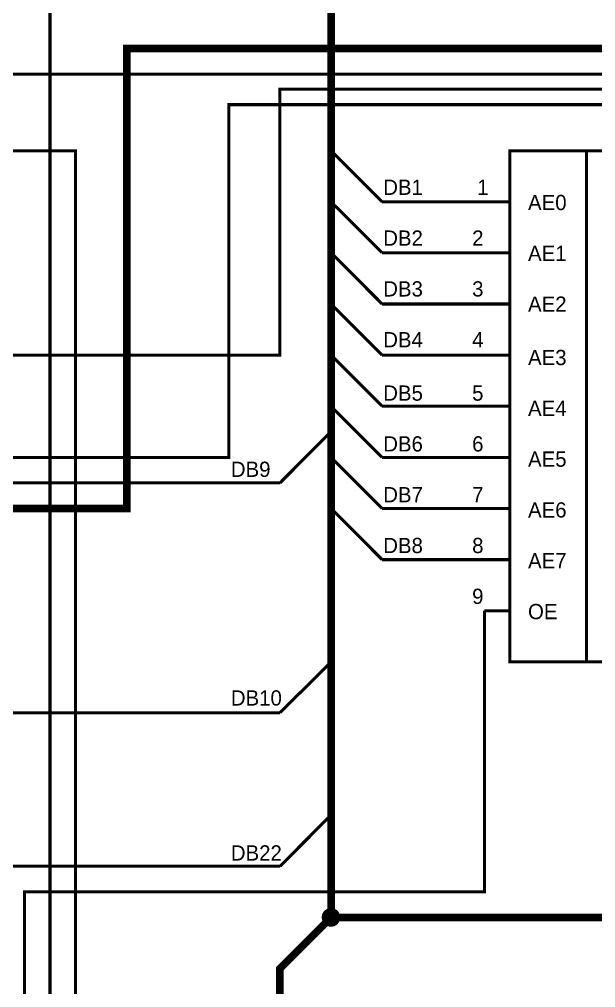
# Model space of a CAD drawing. Header units: millimetres. Extents: x 0 to 841, y 0 to 594.
# Drawn here: x 259.6 to 315.9, y 233.1 to 327.8 of the extents above; entities that cross this region are included whole.
import ezdxf

# ---------------------------------------------------------------- set-up
doc = ezdxf.new("R2010")
doc.units = ezdxf.units.MM
doc.layers.add('Sheet', color=255, linetype='Continuous')

msp = doc.modelspace()

# ---------------------------------------------------------------- linework, layer by layer
at = {"layer": 'Sheet'}
for points, const_width in [([(285.049, 184.988), (285.049, 234.99), (290.049, 239.992), (290.049, 399.987), (182.595, 399.987), (182.595, 464.995)], 0.749), ([(330.033, 344.998), (332.037, 344.998), (332.037, 332.494), (262.564, 332.494), (262.564, 162.496), (324.04, 162.496), (324.04, 175), (320.049, 175), (319.04, 175)], 0.3), ([(352.534, 279.991), (352.534, 324.991), (270.064, 324.991), (270.064, 279.991), (197.579, 279.991), (197.579, 237.491), (162.594, 237.491), (162.594, 202.494), (162.594, 202.494), (162.594, 187.489), (162.594, 187.489)], 0.749), ([(185.095, 322.49), (337.534, 322.49), (337.534, 309.986), (332.534, 309.986)], 0.3), ([(332.534, 305), (340.034, 305), (340.034, 320.999), (285.049, 320.999), (285.049, 294.996), (202.579, 294.996), (137.61, 294.996)], 0.3), ([(332.534, 299.998), (342.534, 299.998), (342.534, 319.492), (280.049, 319.492), (280.049, 284.993), (190.095, 284.993), (137.61, 284.993)], 0.3), ([(247.564, 314.988), (265.064, 314.988), (265.064, 134.986), (240.064, 134.986)], 0.3), ([(290.049, 314.988), (295.049, 309.986)], 0.3), ([(315.049, 314.988), (315.049, 264.986)], 0.3), ([(290.049, 309.986), (295.049, 305)], 0.3), ([(305.049, 309.986), (295.049, 309.986), (295.049, 309.986)], 0.3), ([(307.549, 309.986), (305.049, 309.986)], 0.3), ([(290.049, 305), (295.049, 299.998)], 0.3), ([(305.049, 305), (295.049, 305)], 0.3), ([(307.549, 305), (305.049, 305)], 0.3), ([(290.049, 299.998), (295.049, 294.996)], 0.3), ([(305.049, 299.998), (295.049, 299.998), (295.049, 299.998)], 0.3), ([(307.549, 299.998), (305.049, 299.998)], 0.3), ([(290.049, 294.996), (295.049, 289.994)], 0.3), ([(305.049, 294.996), (295.049, 294.996), (295.049, 294.996)], 0.3), ([(307.549, 294.996), (305.049, 294.996)], 0.3), ([(290.049, 289.994), (295.049, 284.993)], 0.3), ([(305.049, 289.994), (295.049, 289.994)], 0.3), ([(307.549, 289.994), (305.049, 289.994)], 0.3), ([(285.049, 282.492), (290.049, 287.494)], 0.3), ([(290.049, 284.993), (295.049, 279.991)], 0.3), ([(305.049, 284.993), (295.049, 284.993), (295.049, 284.993)], 0.3), ([(307.549, 284.993), (305.049, 284.993)], 0.3), ([(285.049, 282.492), (285.049, 282.492), (217.579, 282.492), (217.579, 269.987), (220.079, 269.987)], 0.3), ([(290.049, 279.991), (295.049, 274.989)], 0.3), ([(305.049, 279.991), (295.049, 279.991), (295.049, 279.991)], 0.3), ([(307.549, 279.991), (305.049, 279.991)], 0.3), ([(305.049, 274.989), (295.049, 274.989), (295.049, 274.989)], 0.3), ([(307.549, 274.989), (305.049, 274.989)], 0.3), ([(305.049, 269.987), (305.049, 242.493), (260.064, 242.493), (260.064, 202.494), (240.064, 202.494)], 0.3), ([(307.549, 269.987), (305.049, 269.987)], 0.3), ([(285.049, 259.999), (290.049, 264.986)], 0.3), ([(242.564, 259.999), (285.049, 259.999)], 0.3), ([(285.049, 244.994), (290.049, 249.996)], 0.3), ([(242.564, 244.994), (285.049, 244.994)], 0.3), ([(289.288, 239.992), (289.288, 240.039), (289.288, 240.07), (289.303, 240.101), (289.303, 240.147), (289.319, 240.179), (289.319, 240.225), (289.334, 240.256), (289.35, 240.287), (289.365, 240.318), (289.381, 240.349), (289.397, 240.38), (289.412, 240.412), (289.443, 240.443), (289.459, 240.474), (289.49, 240.505), (289.505, 240.536), (289.536, 240.551), (289.567, 240.582), (289.598, 240.598), (289.629, 240.629), (289.661, 240.645), (289.692, 240.66), (289.723, 240.676), (289.754, 240.691), (289.785, 240.707), (289.816, 240.722), (289.862, 240.722), (289.893, 240.738), (289.94, 240.738), (289.971, 240.753), (290.002, 240.753), (290.049, 240.753)], 0.3), ([(289.288, 239.992), (289.288, 240.039), (289.288, 240.07), (289.303, 240.101), (289.303, 240.147), (289.319, 240.179), (289.319, 240.225), (289.334, 240.256), (289.35, 240.287), (289.365, 240.318), (289.381, 240.349), (289.397, 240.38), (289.412, 240.412), (289.443, 240.443), (289.459, 240.474), (289.49, 240.505), (289.505, 240.536), (289.536, 240.551), (289.567, 240.582), (289.598, 240.598), (289.629, 240.629), (289.661, 240.645), (289.692, 240.66), (289.723, 240.676), (289.754, 240.691), (289.785, 240.707), (289.816, 240.722), (289.862, 240.722), (289.893, 240.738), (289.94, 240.738), (289.971, 240.753), (290.002, 240.753), (290.049, 240.753)], 0.3), ([(289.288, 239.992), (289.288, 240.039), (289.288, 240.07), (289.303, 240.101), (289.303, 240.147), (289.319, 240.179), (289.319, 240.225), (289.334, 240.256), (289.35, 240.287), (289.365, 240.318), (289.381, 240.349), (289.397, 240.38), (289.412, 240.412), (289.443, 240.443), (289.459, 240.474), (289.49, 240.505), (289.505, 240.536), (289.536, 240.551), (289.567, 240.582), (289.598, 240.598), (289.629, 240.629), (289.661, 240.645), (289.692, 240.66), (289.723, 240.676), (289.754, 240.691), (289.785, 240.707), (289.816, 240.722), (289.862, 240.722), (289.893, 240.738), (289.94, 240.738), (289.971, 240.753), (290.002, 240.753), (290.049, 240.753)], 0.3), ([(289.288, 239.992), (289.288, 240.039), (289.288, 240.07), (289.303, 240.101), (289.303, 240.147), (289.319, 240.179), (289.319, 240.225), (289.334, 240.256), (289.35, 240.287), (289.365, 240.318), (289.381, 240.349), (289.397, 240.38), (289.412, 240.412), (289.443, 240.443), (289.459, 240.474), (289.49, 240.505), (289.505, 240.536), (289.536, 240.551), (289.567, 240.582), (289.598, 240.598), (289.629, 240.629), (289.661, 240.645), (289.692, 240.66), (289.723, 240.676), (289.754, 240.691), (289.785, 240.707), (289.816, 240.722), (289.862, 240.722), (289.893, 240.738), (289.94, 240.738), (289.971, 240.753), (290.002, 240.753), (290.049, 240.753)], 0.3), ([(289.288, 239.992), (289.288, 240.039), (289.288, 240.07), (289.303, 240.101), (289.303, 240.147), (289.319, 240.179), (289.319, 240.225), (289.334, 240.256), (289.35, 240.287), (289.365, 240.318), (289.381, 240.349), (289.397, 240.38), (289.412, 240.412), (289.443, 240.443), (289.459, 240.474), (289.49, 240.505), (289.505, 240.536), (289.536, 240.551), (289.567, 240.582), (289.598, 240.598), (289.629, 240.629), (289.661, 240.645), (289.692, 240.66), (289.723, 240.676), (289.754, 240.691), (289.785, 240.707), (289.816, 240.722), (289.862, 240.722), (289.893, 240.738), (289.94, 240.738), (289.971, 240.753), (290.002, 240.753), (290.049, 240.753)], 0.3), ([(289.288, 239.992), (289.288, 240.039), (289.288, 240.07), (289.303, 240.101), (289.303, 240.147), (289.319, 240.179), (289.319, 240.225), (289.334, 240.256), (289.35, 240.287), (289.365, 240.318), (289.381, 240.349), (289.397, 240.38), (289.412, 240.412), (289.443, 240.443), (289.459, 240.474), (289.49, 240.505), (289.505, 240.536), (289.536, 240.551), (289.567, 240.582), (289.598, 240.598), (289.629, 240.629), (289.661, 240.645), (289.692, 240.66), (289.723, 240.676), (289.754, 240.691), (289.785, 240.707), (289.816, 240.722), (289.862, 240.722), (289.893, 240.738), (289.94, 240.738), (289.971, 240.753), (290.002, 240.753), (290.049, 240.753)], 0.3), ([(289.288, 239.992), (289.288, 240.039), (289.288, 240.07), (289.303, 240.101), (289.303, 240.147), (289.319, 240.179), (289.319, 240.225), (289.334, 240.256), (289.35, 240.287), (289.365, 240.318), (289.381, 240.349), (289.397, 240.38), (289.412, 240.412), (289.443, 240.443), (289.459, 240.474), (289.49, 240.505), (289.505, 240.536), (289.536, 240.551), (289.567, 240.582), (289.598, 240.598), (289.629, 240.629), (289.661, 240.645), (289.692, 240.66), (289.723, 240.676), (289.754, 240.691), (289.785, 240.707), (289.816, 240.722), (289.862, 240.722), (289.893, 240.738), (289.94, 240.738), (289.971, 240.753), (290.002, 240.753), (290.049, 240.753)], 0.3), ([(289.288, 239.992), (289.288, 240.039), (289.288, 240.07), (289.303, 240.101), (289.303, 240.147), (289.319, 240.179), (289.319, 240.225), (289.334, 240.256), (289.35, 240.287), (289.365, 240.318), (289.381, 240.349), (289.397, 240.38), (289.412, 240.412), (289.443, 240.443), (289.459, 240.474), (289.49, 240.505), (289.505, 240.536), (289.536, 240.551), (289.567, 240.582), (289.598, 240.598), (289.629, 240.629), (289.661, 240.645), (289.692, 240.66), (289.723, 240.676), (289.754, 240.691), (289.785, 240.707), (289.816, 240.722), (289.862, 240.722), (289.893, 240.738), (289.94, 240.738), (289.971, 240.753), (290.002, 240.753), (290.049, 240.753)], 0.3), ([(290.049, 240.753), (290.049, 240.753)], 0.3), ([(290.049, 240.753), (290.095, 240.753), (290.126, 240.753), (290.157, 240.738), (290.204, 240.738), (290.235, 240.722), (290.282, 240.722), (290.313, 240.707), (290.344, 240.691), (290.375, 240.676), (290.406, 240.66), (290.437, 240.645), (290.468, 240.629), (290.499, 240.598), (290.53, 240.582), (290.561, 240.551), (290.592, 240.536), (290.608, 240.505), (290.639, 240.474), (290.654, 240.443), (290.685, 240.412), (290.701, 240.38), (290.716, 240.349), (290.732, 240.318), (290.747, 240.287), (290.763, 240.256), (290.779, 240.225), (290.779, 240.179), (290.794, 240.147), (290.794, 240.101), (290.81, 240.07), (290.81, 240.039), (290.81, 239.992)], 0.3), ([(290.049, 240.753), (290.049, 240.753)], 0.3), ([(290.049, 240.753), (290.095, 240.753), (290.126, 240.753), (290.157, 240.738), (290.204, 240.738), (290.235, 240.722), (290.282, 240.722), (290.313, 240.707), (290.344, 240.691), (290.375, 240.676), (290.406, 240.66), (290.437, 240.645), (290.468, 240.629), (290.499, 240.598), (290.53, 240.582), (290.561, 240.551), (290.592, 240.536), (290.608, 240.505), (290.639, 240.474), (290.654, 240.443), (290.685, 240.412), (290.701, 240.38), (290.716, 240.349), (290.732, 240.318), (290.747, 240.287), (290.763, 240.256), (290.779, 240.225), (290.779, 240.179), (290.794, 240.147), (290.794, 240.101), (290.81, 240.07), (290.81, 240.039), (290.81, 239.992)], 0.3), ([(290.049, 240.753), (290.049, 240.753)], 0.3), ([(290.049, 240.753), (290.095, 240.753), (290.126, 240.753), (290.157, 240.738), (290.204, 240.738), (290.235, 240.722), (290.282, 240.722), (290.313, 240.707), (290.344, 240.691), (290.375, 240.676), (290.406, 240.66), (290.437, 240.645), (290.468, 240.629), (290.499, 240.598), (290.53, 240.582), (290.561, 240.551), (290.592, 240.536), (290.608, 240.505), (290.639, 240.474), (290.654, 240.443), (290.685, 240.412), (290.701, 240.38), (290.716, 240.349), (290.732, 240.318), (290.747, 240.287), (290.763, 240.256), (290.779, 240.225), (290.779, 240.179), (290.794, 240.147), (290.794, 240.101), (290.81, 240.07), (290.81, 240.039), (290.81, 239.992)], 0.3), ([(290.049, 240.753), (290.049, 240.753)], 0.3), ([(290.049, 240.753), (290.095, 240.753), (290.126, 240.753), (290.157, 240.738), (290.204, 240.738), (290.235, 240.722), (290.282, 240.722), (290.313, 240.707), (290.344, 240.691), (290.375, 240.676), (290.406, 240.66), (290.437, 240.645), (290.468, 240.629), (290.499, 240.598), (290.53, 240.582), (290.561, 240.551), (290.592, 240.536), (290.608, 240.505), (290.639, 240.474), (290.654, 240.443), (290.685, 240.412), (290.701, 240.38), (290.716, 240.349), (290.732, 240.318), (290.747, 240.287), (290.763, 240.256), (290.779, 240.225), (290.779, 240.179), (290.794, 240.147), (290.794, 240.101), (290.81, 240.07), (290.81, 240.039), (290.81, 239.992)], 0.3), ([(290.049, 240.753), (290.049, 240.753)], 0.3), ([(290.049, 240.753), (290.095, 240.753), (290.126, 240.753), (290.157, 240.738), (290.204, 240.738), (290.235, 240.722), (290.282, 240.722), (290.313, 240.707), (290.344, 240.691), (290.375, 240.676), (290.406, 240.66), (290.437, 240.645), (290.468, 240.629), (290.499, 240.598), (290.53, 240.582), (290.561, 240.551), (290.592, 240.536), (290.608, 240.505), (290.639, 240.474), (290.654, 240.443), (290.685, 240.412), (290.701, 240.38), (290.716, 240.349), (290.732, 240.318), (290.747, 240.287), (290.763, 240.256), (290.779, 240.225), (290.779, 240.179), (290.794, 240.147), (290.794, 240.101), (290.81, 240.07), (290.81, 240.039), (290.81, 239.992)], 0.3), ([(290.049, 240.753), (290.049, 240.753)], 0.3), ([(290.049, 240.753), (290.095, 240.753), (290.126, 240.753), (290.157, 240.738), (290.204, 240.738), (290.235, 240.722), (290.282, 240.722), (290.313, 240.707), (290.344, 240.691), (290.375, 240.676), (290.406, 240.66), (290.437, 240.645), (290.468, 240.629), (290.499, 240.598), (290.53, 240.582), (290.561, 240.551), (290.592, 240.536), (290.608, 240.505), (290.639, 240.474), (290.654, 240.443), (290.685, 240.412), (290.701, 240.38), (290.716, 240.349), (290.732, 240.318), (290.747, 240.287), (290.763, 240.256), (290.779, 240.225), (290.779, 240.179), (290.794, 240.147), (290.794, 240.101), (290.81, 240.07), (290.81, 240.039), (290.81, 239.992)], 0.3), ([(290.049, 240.753), (290.049, 240.753)], 0.3), ([(290.049, 240.753), (290.095, 240.753), (290.126, 240.753), (290.157, 240.738), (290.204, 240.738), (290.235, 240.722), (290.282, 240.722), (290.313, 240.707), (290.344, 240.691), (290.375, 240.676), (290.406, 240.66), (290.437, 240.645), (290.468, 240.629), (290.499, 240.598), (290.53, 240.582), (290.561, 240.551), (290.592, 240.536), (290.608, 240.505), (290.639, 240.474), (290.654, 240.443), (290.685, 240.412), (290.701, 240.38), (290.716, 240.349), (290.732, 240.318), (290.747, 240.287), (290.763, 240.256), (290.779, 240.225), (290.779, 240.179), (290.794, 240.147), (290.794, 240.101), (290.81, 240.07), (290.81, 240.039), (290.81, 239.992)], 0.3), ([(290.049, 240.753), (290.049, 240.753)], 0.3), ([(290.049, 240.753), (290.095, 240.753), (290.126, 240.753), (290.157, 240.738), (290.204, 240.738), (290.235, 240.722), (290.282, 240.722), (290.313, 240.707), (290.344, 240.691), (290.375, 240.676), (290.406, 240.66), (290.437, 240.645), (290.468, 240.629), (290.499, 240.598), (290.53, 240.582), (290.561, 240.551), (290.592, 240.536), (290.608, 240.505), (290.639, 240.474), (290.654, 240.443), (290.685, 240.412), (290.701, 240.38), (290.716, 240.349), (290.732, 240.318), (290.747, 240.287), (290.763, 240.256), (290.779, 240.225), (290.779, 240.179), (290.794, 240.147), (290.794, 240.101), (290.81, 240.07), (290.81, 240.039), (290.81, 239.992)], 0.3), ([(290.049, 239.231), (290.002, 239.231), (289.971, 239.231), (289.94, 239.247), (289.893, 239.247), (289.862, 239.262), (289.816, 239.262), (289.785, 239.278), (289.754, 239.293), (289.723, 239.309), (289.692, 239.324), (289.661, 239.34), (289.629, 239.355), (289.598, 239.386), (289.567, 239.402), (289.536, 239.433), (289.505, 239.448), (289.49, 239.48), (289.459, 239.511), (289.443, 239.542), (289.412, 239.573), (289.397, 239.604), (289.381, 239.635), (289.365, 239.666), (289.35, 239.697), (289.334, 239.728), (289.319, 239.759), (289.319, 239.806), (289.303, 239.837), (289.303, 239.883), (289.288, 239.914), (289.288, 239.946), (289.288, 239.992)], 0.3), ([(289.288, 239.992), (289.288, 239.992)], 0.3), ([(290.049, 239.231), (290.002, 239.231), (289.971, 239.231), (289.94, 239.247), (289.893, 239.247), (289.862, 239.262), (289.816, 239.262), (289.785, 239.278), (289.754, 239.293), (289.723, 239.309), (289.692, 239.324), (289.661, 239.34), (289.629, 239.355), (289.598, 239.386), (289.567, 239.402), (289.536, 239.433), (289.505, 239.448), (289.49, 239.48), (289.459, 239.511), (289.443, 239.542), (289.412, 239.573), (289.397, 239.604), (289.381, 239.635), (289.365, 239.666), (289.35, 239.697), (289.334, 239.728), (289.319, 239.759), (289.319, 239.806), (289.303, 239.837), (289.303, 239.883), (289.288, 239.914), (289.288, 239.946), (289.288, 239.992)], 0.3), ([(289.288, 239.992), (289.288, 239.992)], 0.3), ([(290.049, 239.231), (290.002, 239.231), (289.971, 239.231), (289.94, 239.247), (289.893, 239.247), (289.862, 239.262), (289.816, 239.262), (289.785, 239.278), (289.754, 239.293), (289.723, 239.309), (289.692, 239.324), (289.661, 239.34), (289.629, 239.355), (289.598, 239.386), (289.567, 239.402), (289.536, 239.433), (289.505, 239.448), (289.49, 239.48), (289.459, 239.511), (289.443, 239.542), (289.412, 239.573), (289.397, 239.604), (289.381, 239.635), (289.365, 239.666), (289.35, 239.697), (289.334, 239.728), (289.319, 239.759), (289.319, 239.806), (289.303, 239.837), (289.303, 239.883), (289.288, 239.914), (289.288, 239.946), (289.288, 239.992)], 0.3), ([(289.288, 239.992), (289.288, 239.992)], 0.3), ([(290.049, 239.231), (290.002, 239.231), (289.971, 239.231), (289.94, 239.247), (289.893, 239.247), (289.862, 239.262), (289.816, 239.262), (289.785, 239.278), (289.754, 239.293), (289.723, 239.309), (289.692, 239.324), (289.661, 239.34), (289.629, 239.355), (289.598, 239.386), (289.567, 239.402), (289.536, 239.433), (289.505, 239.448), (289.49, 239.48), (289.459, 239.511), (289.443, 239.542), (289.412, 239.573), (289.397, 239.604), (289.381, 239.635), (289.365, 239.666), (289.35, 239.697), (289.334, 239.728), (289.319, 239.759), (289.319, 239.806), (289.303, 239.837), (289.303, 239.883), (289.288, 239.914), (289.288, 239.946), (289.288, 239.992)], 0.3), ([(289.288, 239.992), (289.288, 239.992)], 0.3), ([(290.049, 239.231), (290.002, 239.231), (289.971, 239.231), (289.94, 239.247), (289.893, 239.247), (289.862, 239.262), (289.816, 239.262), (289.785, 239.278), (289.754, 239.293), (289.723, 239.309), (289.692, 239.324), (289.661, 239.34), (289.629, 239.355), (289.598, 239.386), (289.567, 239.402), (289.536, 239.433), (289.505, 239.448), (289.49, 239.48), (289.459, 239.511), (289.443, 239.542), (289.412, 239.573), (289.397, 239.604), (289.381, 239.635), (289.365, 239.666), (289.35, 239.697), (289.334, 239.728), (289.319, 239.759), (289.319, 239.806), (289.303, 239.837), (289.303, 239.883), (289.288, 239.914), (289.288, 239.946), (289.288, 239.992)], 0.3), ([(289.288, 239.992), (289.288, 239.992)], 0.3), ([(290.049, 239.231), (290.002, 239.231), (289.971, 239.231), (289.94, 239.247), (289.893, 239.247), (289.862, 239.262), (289.816, 239.262), (289.785, 239.278), (289.754, 239.293), (289.723, 239.309), (289.692, 239.324), (289.661, 239.34), (289.629, 239.355), (289.598, 239.386), (289.567, 239.402), (289.536, 239.433), (289.505, 239.448), (289.49, 239.48), (289.459, 239.511), (289.443, 239.542), (289.412, 239.573), (289.397, 239.604), (289.381, 239.635), (289.365, 239.666), (289.35, 239.697), (289.334, 239.728), (289.319, 239.759), (289.319, 239.806), (289.303, 239.837), (289.303, 239.883), (289.288, 239.914), (289.288, 239.946), (289.288, 239.992)], 0.3), ([(289.288, 239.992), (289.288, 239.992)], 0.3), ([(290.049, 239.231), (290.002, 239.231), (289.971, 239.231), (289.94, 239.247), (289.893, 239.247), (289.862, 239.262), (289.816, 239.262), (289.785, 239.278), (289.754, 239.293), (289.723, 239.309), (289.692, 239.324), (289.661, 239.34), (289.629, 239.355), (289.598, 239.386), (289.567, 239.402), (289.536, 239.433), (289.505, 239.448), (289.49, 239.48), (289.459, 239.511), (289.443, 239.542), (289.412, 239.573), (289.397, 239.604), (289.381, 239.635), (289.365, 239.666), (289.35, 239.697), (289.334, 239.728), (289.319, 239.759), (289.319, 239.806), (289.303, 239.837), (289.303, 239.883), (289.288, 239.914), (289.288, 239.946), (289.288, 239.992)], 0.3), ([(289.288, 239.992), (289.288, 239.992)], 0.3), ([(290.049, 239.231), (290.002, 239.231), (289.971, 239.231), (289.94, 239.247), (289.893, 239.247), (289.862, 239.262), (289.816, 239.262), (289.785, 239.278), (289.754, 239.293), (289.723, 239.309), (289.692, 239.324), (289.661, 239.34), (289.629, 239.355), (289.598, 239.386), (289.567, 239.402), (289.536, 239.433), (289.505, 239.448), (289.49, 239.48), (289.459, 239.511), (289.443, 239.542), (289.412, 239.573), (289.397, 239.604), (289.381, 239.635), (289.365, 239.666), (289.35, 239.697), (289.334, 239.728), (289.319, 239.759), (289.319, 239.806), (289.303, 239.837), (289.303, 239.883), (289.288, 239.914), (289.288, 239.946), (289.288, 239.992)], 0.3), ([(289.288, 239.992), (289.288, 239.992)], 0.3), ([(290.049, 239.992), (332.534, 239.992), (332.534, 175), (332.534, 175)], 0.749), ([(290.81, 239.992), (290.81, 239.946), (290.81, 239.914), (290.794, 239.883), (290.794, 239.837), (290.779, 239.806), (290.779, 239.759), (290.763, 239.728), (290.747, 239.697), (290.732, 239.666), (290.716, 239.635), (290.701, 239.604), (290.685, 239.573), (290.654, 239.542), (290.639, 239.511), (290.608, 239.48), (290.592, 239.448), (290.561, 239.433), (290.53, 239.402), (290.499, 239.386), (290.468, 239.355), (290.437, 239.34), (290.406, 239.324), (290.375, 239.309), (290.344, 239.293), (290.313, 239.278), (290.282, 239.262), (290.235, 239.262), (290.204, 239.247), (290.157, 239.247), (290.126, 239.231), (290.095, 239.231), (290.049, 239.231)], 0.3), ([(290.81, 239.992), (290.81, 239.946), (290.81, 239.914), (290.794, 239.883), (290.794, 239.837), (290.779, 239.806), (290.779, 239.759), (290.763, 239.728), (290.747, 239.697), (290.732, 239.666), (290.716, 239.635), (290.701, 239.604), (290.685, 239.573), (290.654, 239.542), (290.639, 239.511), (290.608, 239.48), (290.592, 239.448), (290.561, 239.433), (290.53, 239.402), (290.499, 239.386), (290.468, 239.355), (290.437, 239.34), (290.406, 239.324), (290.375, 239.309), (290.344, 239.293), (290.313, 239.278), (290.282, 239.262), (290.235, 239.262), (290.204, 239.247), (290.157, 239.247), (290.126, 239.231), (290.095, 239.231), (290.049, 239.231)], 0.3), ([(290.81, 239.992), (290.81, 239.946), (290.81, 239.914), (290.794, 239.883), (290.794, 239.837), (290.779, 239.806), (290.779, 239.759), (290.763, 239.728), (290.747, 239.697), (290.732, 239.666), (290.716, 239.635), (290.701, 239.604), (290.685, 239.573), (290.654, 239.542), (290.639, 239.511), (290.608, 239.48), (290.592, 239.448), (290.561, 239.433), (290.53, 239.402), (290.499, 239.386), (290.468, 239.355), (290.437, 239.34), (290.406, 239.324), (290.375, 239.309), (290.344, 239.293), (290.313, 239.278), (290.282, 239.262), (290.235, 239.262), (290.204, 239.247), (290.157, 239.247), (290.126, 239.231), (290.095, 239.231), (290.049, 239.231)], 0.3), ([(290.81, 239.992), (290.81, 239.946), (290.81, 239.914), (290.794, 239.883), (290.794, 239.837), (290.779, 239.806), (290.779, 239.759), (290.763, 239.728), (290.747, 239.697), (290.732, 239.666), (290.716, 239.635), (290.701, 239.604), (290.685, 239.573), (290.654, 239.542), (290.639, 239.511), (290.608, 239.48), (290.592, 239.448), (290.561, 239.433), (290.53, 239.402), (290.499, 239.386), (290.468, 239.355), (290.437, 239.34), (290.406, 239.324), (290.375, 239.309), (290.344, 239.293), (290.313, 239.278), (290.282, 239.262), (290.235, 239.262), (290.204, 239.247), (290.157, 239.247), (290.126, 239.231), (290.095, 239.231), (290.049, 239.231)], 0.3), ([(290.81, 239.992), (290.81, 239.946), (290.81, 239.914), (290.794, 239.883), (290.794, 239.837), (290.779, 239.806), (290.779, 239.759), (290.763, 239.728), (290.747, 239.697), (290.732, 239.666), (290.716, 239.635), (290.701, 239.604), (290.685, 239.573), (290.654, 239.542), (290.639, 239.511), (290.608, 239.48), (290.592, 239.448), (290.561, 239.433), (290.53, 239.402), (290.499, 239.386), (290.468, 239.355), (290.437, 239.34), (290.406, 239.324), (290.375, 239.309), (290.344, 239.293), (290.313, 239.278), (290.282, 239.262), (290.235, 239.262), (290.204, 239.247), (290.157, 239.247), (290.126, 239.231), (290.095, 239.231), (290.049, 239.231)], 0.3), ([(290.81, 239.992), (290.81, 239.946), (290.81, 239.914), (290.794, 239.883), (290.794, 239.837), (290.779, 239.806), (290.779, 239.759), (290.763, 239.728), (290.747, 239.697), (290.732, 239.666), (290.716, 239.635), (290.701, 239.604), (290.685, 239.573), (290.654, 239.542), (290.639, 239.511), (290.608, 239.48), (290.592, 239.448), (290.561, 239.433), (290.53, 239.402), (290.499, 239.386), (290.468, 239.355), (290.437, 239.34), (290.406, 239.324), (290.375, 239.309), (290.344, 239.293), (290.313, 239.278), (290.282, 239.262), (290.235, 239.262), (290.204, 239.247), (290.157, 239.247), (290.126, 239.231), (290.095, 239.231), (290.049, 239.231)], 0.3), ([(290.81, 239.992), (290.81, 239.946), (290.81, 239.914), (290.794, 239.883), (290.794, 239.837), (290.779, 239.806), (290.779, 239.759), (290.763, 239.728), (290.747, 239.697), (290.732, 239.666), (290.716, 239.635), (290.701, 239.604), (290.685, 239.573), (290.654, 239.542), (290.639, 239.511), (290.608, 239.48), (290.592, 239.448), (290.561, 239.433), (290.53, 239.402), (290.499, 239.386), (290.468, 239.355), (290.437, 239.34), (290.406, 239.324), (290.375, 239.309), (290.344, 239.293), (290.313, 239.278), (290.282, 239.262), (290.235, 239.262), (290.204, 239.247), (290.157, 239.247), (290.126, 239.231), (290.095, 239.231), (290.049, 239.231)], 0.3), ([(290.81, 239.992), (290.81, 239.946), (290.81, 239.914), (290.794, 239.883), (290.794, 239.837), (290.779, 239.806), (290.779, 239.759), (290.763, 239.728), (290.747, 239.697), (290.732, 239.666), (290.716, 239.635), (290.701, 239.604), (290.685, 239.573), (290.654, 239.542), (290.639, 239.511), (290.608, 239.48), (290.592, 239.448), (290.561, 239.433), (290.53, 239.402), (290.499, 239.386), (290.468, 239.355), (290.437, 239.34), (290.406, 239.324), (290.375, 239.309), (290.344, 239.293), (290.313, 239.278), (290.282, 239.262), (290.235, 239.262), (290.204, 239.247), (290.157, 239.247), (290.126, 239.231), (290.095, 239.231), (290.049, 239.231)], 0.3), ([(290.81, 239.992), (290.81, 239.992), (290.81, 239.992), (290.81, 239.992), (290.81, 239.992), (290.81, 239.992), (290.81, 239.992), (290.81, 239.992), (290.81, 239.992), (290.81, 239.992), (290.81, 239.992), (290.81, 239.992), (290.81, 239.992), (290.81, 239.992), (290.81, 239.992), (290.81, 239.992), (290.81, 239.992), (290.81, 239.992), (290.81, 239.992), (290.81, 239.992), (290.81, 239.992), (290.81, 239.992), (290.81, 239.992), (290.81, 239.992), (290.81, 239.992), (290.81, 239.992), (290.81, 239.992), (290.81, 239.992), (290.81, 239.992), (290.81, 239.992), (290.81, 239.992), (290.81, 239.992), (290.81, 239.992)], 0.3), ([(290.81, 239.992), (290.81, 239.992)], 0.3), ([(290.81, 239.992), (290.81, 239.992), (290.81, 239.992), (290.81, 239.992), (290.81, 239.992), (290.81, 239.992), (290.81, 239.992), (290.81, 239.992), (290.81, 239.992), (290.81, 239.992), (290.81, 239.992), (290.81, 239.992), (290.81, 239.992), (290.81, 239.992), (290.81, 239.992), (290.81, 239.992), (290.81, 239.992), (290.81, 239.992), (290.81, 239.992), (290.81, 239.992), (290.81, 239.992), (290.81, 239.992), (290.81, 239.992), (290.81, 239.992), (290.81, 239.992), (290.81, 239.992), (290.81, 239.992), (290.81, 239.992), (290.81, 239.992), (290.81, 239.992), (290.81, 239.992), (290.81, 239.992), (290.81, 239.992)], 0.3), ([(290.81, 239.992), (290.81, 239.992)], 0.3), ([(290.81, 239.992), (290.81, 239.992), (290.81, 239.992), (290.81, 239.992), (290.81, 239.992), (290.81, 239.992), (290.81, 239.992), (290.81, 239.992), (290.81, 239.992), (290.81, 239.992), (290.81, 239.992), (290.81, 239.992), (290.81, 239.992), (290.81, 239.992), (290.81, 239.992), (290.81, 239.992), (290.81, 239.992), (290.81, 239.992), (290.81, 239.992), (290.81, 239.992), (290.81, 239.992), (290.81, 239.992), (290.81, 239.992), (290.81, 239.992), (290.81, 239.992), (290.81, 239.992), (290.81, 239.992), (290.81, 239.992), (290.81, 239.992), (290.81, 239.992), (290.81, 239.992), (290.81, 239.992), (290.81, 239.992)], 0.3), ([(290.81, 239.992), (290.81, 239.992)], 0.3), ([(290.81, 239.992), (290.81, 239.992), (290.81, 239.992), (290.81, 239.992), (290.81, 239.992), (290.81, 239.992), (290.81, 239.992), (290.81, 239.992), (290.81, 239.992), (290.81, 239.992), (290.81, 239.992), (290.81, 239.992), (290.81, 239.992), (290.81, 239.992), (290.81, 239.992), (290.81, 239.992), (290.81, 239.992), (290.81, 239.992), (290.81, 239.992), (290.81, 239.992), (290.81, 239.992), (290.81, 239.992), (290.81, 239.992), (290.81, 239.992), (290.81, 239.992), (290.81, 239.992), (290.81, 239.992), (290.81, 239.992), (290.81, 239.992), (290.81, 239.992), (290.81, 239.992), (290.81, 239.992), (290.81, 239.992)], 0.3), ([(290.81, 239.992), (290.81, 239.992)], 0.3), ([(290.81, 239.992), (290.81, 239.992), (290.81, 239.992), (290.81, 239.992), (290.81, 239.992), (290.81, 239.992), (290.81, 239.992), (290.81, 239.992), (290.81, 239.992), (290.81, 239.992), (290.81, 239.992), (290.81, 239.992), (290.81, 239.992), (290.81, 239.992), (290.81, 239.992), (290.81, 239.992), (290.81, 239.992), (290.81, 239.992), (290.81, 239.992), (290.81, 239.992), (290.81, 239.992), (290.81, 239.992), (290.81, 239.992), (290.81, 239.992), (290.81, 239.992), (290.81, 239.992), (290.81, 239.992), (290.81, 239.992), (290.81, 239.992), (290.81, 239.992), (290.81, 239.992), (290.81, 239.992), (290.81, 239.992)], 0.3), ([(290.81, 239.992), (290.81, 239.992)], 0.3), ([(290.81, 239.992), (290.81, 239.992), (290.81, 239.992), (290.81, 239.992), (290.81, 239.992), (290.81, 239.992), (290.81, 239.992), (290.81, 239.992), (290.81, 239.992), (290.81, 239.992), (290.81, 239.992), (290.81, 239.992), (290.81, 239.992), (290.81, 239.992), (290.81, 239.992), (290.81, 239.992), (290.81, 239.992), (290.81, 239.992), (290.81, 239.992), (290.81, 239.992), (290.81, 239.992), (290.81, 239.992), (290.81, 239.992), (290.81, 239.992), (290.81, 239.992), (290.81, 239.992), (290.81, 239.992), (290.81, 239.992), (290.81, 239.992), (290.81, 239.992), (290.81, 239.992), (290.81, 239.992), (290.81, 239.992)], 0.3), ([(290.81, 239.992), (290.81, 239.992)], 0.3), ([(290.81, 239.992), (290.81, 239.992), (290.81, 239.992), (290.81, 239.992), (290.81, 239.992), (290.81, 239.992), (290.81, 239.992), (290.81, 239.992), (290.81, 239.992), (290.81, 239.992), (290.81, 239.992), (290.81, 239.992), (290.81, 239.992), (290.81, 239.992), (290.81, 239.992), (290.81, 239.992), (290.81, 239.992), (290.81, 239.992), (290.81, 239.992), (290.81, 239.992), (290.81, 239.992), (290.81, 239.992), (290.81, 239.992), (290.81, 239.992), (290.81, 239.992), (290.81, 239.992), (290.81, 239.992), (290.81, 239.992), (290.81, 239.992), (290.81, 239.992), (290.81, 239.992), (290.81, 239.992), (290.81, 239.992)], 0.3), ([(290.81, 239.992), (290.81, 239.992)], 0.3), ([(290.81, 239.992), (290.81, 239.992), (290.81, 239.992), (290.81, 239.992), (290.81, 239.992), (290.81, 239.992), (290.81, 239.992), (290.81, 239.992), (290.81, 239.992), (290.81, 239.992), (290.81, 239.992), (290.81, 239.992), (290.81, 239.992), (290.81, 239.992), (290.81, 239.992), (290.81, 239.992), (290.81, 239.992), (290.81, 239.992), (290.81, 239.992), (290.81, 239.992), (290.81, 239.992), (290.81, 239.992), (290.81, 239.992), (290.81, 239.992), (290.81, 239.992), (290.81, 239.992), (290.81, 239.992), (290.81, 239.992), (290.81, 239.992), (290.81, 239.992), (290.81, 239.992), (290.81, 239.992), (290.81, 239.992)], 0.3), ([(290.81, 239.992), (290.81, 239.992)], 0.3)]:
    msp.add_lwpolyline(points, dxfattribs=dict(at, const_width=const_width))
at = {"layer": 'Sheet', "const_width": 0.3}
msp.add_lwpolyline([(307.549, 314.988), (330.033, 314.988), (330.033, 264.986), (307.549, 264.986), (307.549, 314.988)], close=True, dxfattribs=at)
at = {"layer": 'Sheet', "const_width": 0.762}
msp.add_lwpolyline([(289.619, 240, 1), (290.381, 240, 1)], format="xyb", close=True, dxfattribs=at)

# ---------------------------------------------------------------- texts
at = {"layer": 'Sheet'}
for s, height, p in [('DB1', 1.4912, (295.157, 310.669)), ('1', 1.491, (304.35, 310.669)), ('AE0', 1.4912, (309.319, 309.178)), ('DB2', 1.4912, (295.157, 305.699)), ('2', 1.491, (303.853, 305.699)), ('AE1', 1.4912, (309.319, 304.208)), ('DB3', 1.4912, (295.157, 300.728)), ('3', 1.491, (303.853, 300.728)), ('AE2', 1.4912, (309.319, 299.237)), ('DB4', 1.4912, (295.157, 295.757)), ('4', 1.491, (303.853, 295.757)), ('AE3', 1.4912, (309.319, 294.018)), ('DB5', 1.4912, (295.157, 290.538)), ('5', 1.491, (303.853, 290.538)), ('AE4', 1.4912, (309.319, 289.047)), ('DB6', 1.4912, (295.157, 285.567)), ('6', 1.491, (303.853, 285.567)), ('AE5', 1.4912, (309.319, 284.076)), ('DB9', 1.4912, (280.251, 283.082)), ('DB7', 1.4912, (295.157, 280.597)), ('7', 1.491, (303.853, 280.597)), ('AE6', 1.4912, (309.319, 279.105)), ('DB8', 1.4912, (295.157, 275.626)), ('8', 1.491, (303.853, 275.626)), ('AE7', 1.4912, (309.319, 274.135)), ('9', 1.491, (303.853, 270.655)), ('OE', 1.4912, (309.319, 269.164)), ('DB10', 1.4912, (280.251, 260.714)), ('DB22', 1.4912, (280.251, 245.553))]:
    msp.add_text(s, height=height, dxfattribs=at).set_placement(p)

doc.saveas('drawing.dxf')
